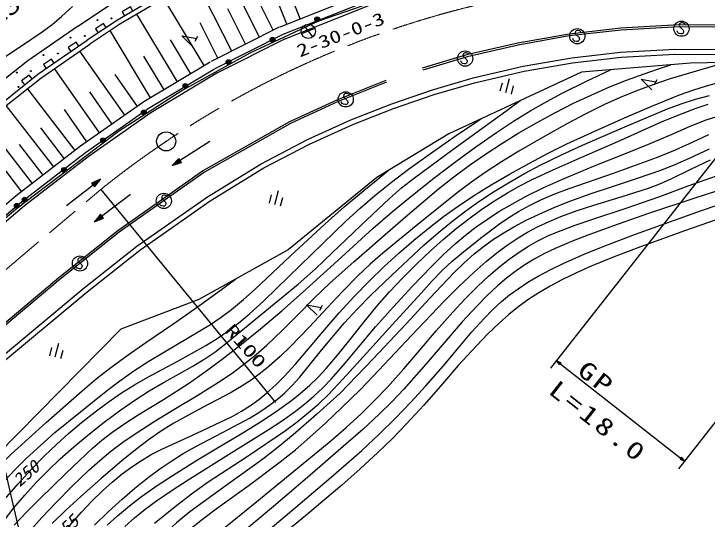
# Model space of a CAD drawing. Units: millimetres, scale not verified. Extents: x 40000 to 680000, y 20000 to 380000.
# Drawn here: x 333573 to 406044, y 255720 to 308534 of the extents above; entities that cross this region are included whole.
import ezdxf
from ezdxf.enums import TextEntityAlignment as Align

# ---------------------------------------------------------------- set-up
doc = ezdxf.new("R2010")
doc.units = ezdxf.units.MM
doc.header["$LTSCALE"] = 1000
doc.linetypes.add('CHAIN', pattern=[18.5, 12, -1.5, 3.5, -1.5])
doc.layers.add('M-BGD', color=7, linetype='Continuous', lineweight=25)
doc.layers.add('M-BMK', color=2, linetype='CHAIN', lineweight=13)
doc.layers.add('M-BMK-SRVR', color=3, linetype='Continuous')
doc.styles.add('ＭＳ ゴシック', font='')
doc.styles.add('ＭＳ 明朝', font='')
doc.styles.get('ＭＳ ゴシック').set_extended_font_data('MS Gothic')
doc.styles.get('ＭＳ 明朝').set_extended_font_data('MS Mincho')

# ---------------------------------------------------------------- blocks, each defined once
blk = doc.blocks.new('BUHIN59')
at = {"color": 7, "linetype": 'Continuous', "lineweight": 25}
blk.add_line((361, -669), (934, -492), dxfattribs=at)
blk.add_lwpolyline([(-216, -848), (-222, 716), (658, -577)], dxfattribs=at)
blk = doc.blocks.new('BUHIN63')
at = {"color": 3, "linetype": 'Continuous', "lineweight": 25}
for p, q in [((93, 741), (-89, -739)), ((687, -292), (-684, 294))]:
    blk.add_line(p, q, dxfattribs=at)
blk.add_circle((0, 0), 746, dxfattribs=at)
blk = doc.blocks.new('BUHIN65')
at = {"color": 7, "linetype": 'Continuous', "lineweight": 25}
blk.add_lwpolyline([(571, 42), (591, 104), (585, 170), (557, 251), (495, 359), (419, 435), (323, 481), (221, 482), (139, 440), (89, 407), (36, 339), (25, 268), (25, -235), (-14, -313), (-85, -390), (-172, -431), (-252, -445), (-342, -432), (-435, -343), (-527, -183), (-556, -108), (-563, -24), (-543, 61), (-491, 156)], dxfattribs=at)
blk.add_circle((0, 0), 796, dxfattribs=at)
blk = doc.blocks.new('BUHIN113')
at = {"color": 7, "linetype": 'Continuous', "lineweight": 25}
for radius in [249, 220, 191, 161, 132, 97.5, 67.5, 38.8, 7.5]:
    blk.add_circle((21, 248), radius, dxfattribs=at)
blk = doc.blocks.new('BUHIN126')
at = {"color": 7, "linetype": 'Continuous', "lineweight": 25}
for radius in [249, 220, 191, 161, 132, 97.5, 67.5, 38.8, 7.5]:
    blk.add_circle((86, 233), radius, dxfattribs=at)
blk = doc.blocks.new('BUHIN127')
at = {"color": 7, "linetype": 'Continuous', "lineweight": 25}
for radius in [249, 220, 191, 161, 132, 97.5, 67.5, 38.8, 7.5]:
    blk.add_circle((68, 239), radius, dxfattribs=at)
blk = doc.blocks.new('BUHIN129')
at = {"color": 7, "linetype": 'Continuous', "lineweight": 25}
for radius in [249, 220, 191, 161, 132, 97.5, 67.5, 38.8, 7.5]:
    blk.add_circle((34, 246), radius, dxfattribs=at)
blk = doc.blocks.new('BUHIN158')
at = {"color": 7, "linetype": 'Continuous', "lineweight": 25}
for p, q in [((-166, 597), (-946, 148)), ((650, 374), (-650, -374)), ((433, -443), (-348, -892))]:
    blk.add_line(p, q, dxfattribs=at)
blk = doc.blocks.new('BUHIN231')
at = {"color": 7, "linetype": 'Continuous', "lineweight": 25}
blk.add_lwpolyline([(484, -125), (609, 359), (-359, 609), (-484, 125)], dxfattribs=at)
blk = doc.blocks.new('BUHIN233')
at = {"color": 7, "linetype": 'Continuous', "lineweight": 25}
blk.add_lwpolyline([(492, -90), (582, 402), (-402, 582), (-492, 90)], dxfattribs=at)
blk = doc.blocks.new('BUHIN234')
at = {"color": 7, "linetype": 'Continuous', "lineweight": 25}
blk.add_lwpolyline([(497, -58), (555, 438), (-438, 555), (-497, 58)], dxfattribs=at)
blk = doc.blocks.new('BUHIN246')
at = {"color": 7, "linetype": 'Continuous', "lineweight": 25}
for radius in [995, 30]:
    blk.add_circle((0, 0), radius, dxfattribs=at)

msp = doc.modelspace()

# ---------------------------------------------------------------- linework, layer by layer
at = {"layer": 'M-BGD'}
for p, q in [((362117, 307466), (359030, 315230)), ((359247, 306094), (355515, 313498)), ((351528, 312085), (344392, 307872)), ((351766, 311645), (344658, 307449)), ((356354, 304635), (352610, 312062)), ((363518, 308023), (361974, 311905)), ((361417, 307188), (372486, 311596)), ((360694, 306823), (358831, 310520)), ((361732, 306398), (372800, 310807)), ((361917, 305934), (372985, 310342)), ((353481, 303120), (349257, 310164)), ((343463, 309356), (340264, 307231)), ((357800, 305365), (355931, 309072)), ((350673, 301436), (346437, 308499)), ((344392, 307872), (341233, 305773)), ((344658, 307449), (341509, 305357)), ((354907, 303906), (353044, 307602)), ((402503, 307336), (397036, 307039)), ((407961, 307396), (402503, 307336)), ((340239, 307213), (335049, 303632)), ((347865, 299752), (343650, 306779)), ((361308, 307139), (354183, 303541)), ((397036, 307039), (391605, 306425)), ((397053, 306840), (391634, 306227)), ((402509, 307136), (397053, 306840)), ((407956, 307195), (402509, 307136)), ((361691, 306380), (354567, 302783)), ((361917, 305934), (354792, 302336)), ((391605, 306425), (386241, 305472)), ((391634, 306227), (386280, 305276)), ((336089, 302223), (341233, 305773)), ((336386, 301821), (341517, 305362)), ((352077, 302278), (349962, 305805)), ((386241, 305472), (380896, 304243)), ((386280, 305276), (380948, 304049)), ((345179, 297940), (340478, 304645)), ((391907, 303936), (397004, 304517)), ((397004, 304517), (402663, 304859)), ((402663, 304859), (408055, 304808)), ((349269, 300594), (347148, 304130)), ((380896, 304243), (376259, 302847)), ((380948, 304049), (376317, 302656)), ((386827, 303052), (391907, 303936)), ((391981, 303421), (397049, 303998)), ((397049, 303998), (402676, 304339)), ((402676, 304339), (408050, 304288)), ((335049, 303632), (330991, 300428)), ((354097, 303494), (347163, 299331)), ((381582, 301836), (386827, 303052)), ((386931, 302542), (391981, 303421)), ((404289, 303376), (392897, 302430)), ((410729, 303534), (404289, 303376)), ((332095, 299070), (336089, 302223)), ((342534, 296085), (337820, 302810)), ((346502, 298867), (344157, 302212)), ((354535, 302765), (347626, 298617)), ((354792, 302336), (347899, 298198)), ((392897, 302430), (379032, 296006)), ((381713, 301333), (386931, 302542)), ((332410, 298682), (336386, 301821)), ((372460, 301569), (367403, 299546)), ((377338, 300610), (381582, 301836)), ((372535, 301383), (367481, 299362)), ((377494, 300114), (381713, 301333)), ((339990, 294262), (334999, 300726)), ((343856, 297013), (341503, 300370)), ((373069, 299143), (377338, 300610)), ((373249, 298655), (377494, 300114)), ((347163, 299331), (340550, 294695)), ((367403, 299546), (362383, 297253)), ((367481, 299362), (362474, 297074)), ((411648, 299522), (389678, 271491)), ((337750, 292533), (332778, 298972)), ((347626, 298617), (341054, 294010)), ((368807, 297450), (373069, 299143)), ((369010, 296972), (373249, 298655)), ((341211, 295158), (338851, 298526)), ((347899, 298198), (341350, 293607)), ((335510, 290803), (330597, 297166)), ((362383, 297253), (353410, 292170)), ((364251, 295394), (368807, 297450)), ((338870, 293398), (336379, 296623)), ((362474, 297074), (353517, 292000)), ((364479, 294926), (369010, 296972)), ((379032, 296006), (371507, 291433)), ((354075, 295194), (350104, 292670)), ((359431, 292876), (364251, 295394)), ((340550, 294695), (333830, 289506)), ((336630, 291668), (334157, 294871)), ((359688, 292424), (364479, 294926)), ((341054, 294010), (334364, 288844)), ((341350, 293607), (334677, 288455)), ((334390, 289939), (331951, 293098)), ((353802, 289420), (359431, 292876)), ((353410, 292170), (344448, 285869)), ((354088, 288985), (359688, 292424)), ((353517, 292000), (344568, 285709)), ((371507, 291433), (362261, 283865)), ((339059, 288501), (342644, 291248)), ((342679, 290191), (360929, 267898)), ((333830, 289506), (322830, 280272)), ((345768, 289666), (341987, 286783)), ((346437, 284243), (353802, 289420)), ((334364, 288844), (323378, 279622)), ((334677, 288455), (323700, 279240)), ((334036, 288289), (334418, 288611)), ((334852, 288911), (334454, 288609)), ((346747, 283826), (354088, 288985)), ((403075, 260990), (425046, 289021)), ((344448, 285869), (338273, 280952)), ((344568, 285709), (338399, 280798)), ((340905, 279880), (346437, 284243)), ((341232, 279476), (346747, 283826)), ((362261, 283865), (352913, 278694)), ((338273, 280952), (329424, 273517)), ((338399, 280798), (329554, 273365)), ((330053, 270855), (340905, 279880)), ((330385, 270455), (341232, 279476)), ((352913, 278694), (344766, 275591)), ((344766, 275591), (330493, 261104)), ((390295, 272278), (403692, 261777)), ((331355, 266309), (342366, 219272))]:
    msp.add_line(p, q, dxfattribs=at)
for points in [[(435958, 311444), (424231, 314024), (412367, 315629), (400340, 315586), (388424, 314339), (376723, 311713), (365420, 307769), (358229, 304442), (351252, 300569), (344514, 296230), (334852, 288911)], [(331959, 303631), (334272, 305122), (336544, 306659), (337565, 307424), (338555, 308242), (339689, 309290)], [(343229, 307100), (342952, 307516), (342119, 306963), (342396, 306546)], [(335094, 254312), (336504, 255891), (337966, 257438), (339665, 259157), (341405, 260831), (342543, 261851), (343725, 262831), (344968, 263765), (346247, 264651), (348256, 265940), (350310, 267186), (352788, 268672), (355231, 270207), (356517, 271086), (357766, 272012), (358905, 272932), (360006, 273899), (361650, 275462), (363263, 277079), (364939, 278765), (366653, 280404), (369101, 282616), (371589, 284783), (374763, 287534), (377973, 290236), (379561, 291497), (381195, 292717), (382860, 293879), (384567, 294998), (386367, 296105), (388198, 297159), (390119, 298196), (392076, 299184), (393913, 300048), (395782, 300862), (397611, 301589), (399469, 302262), (400858, 302738), (402260, 303208)], [(408111, 303470), (405131, 302630), (402173, 301733), (400375, 301129), (398589, 300467), (396949, 299788), (395331, 299054), (393376, 298091), (391436, 297068), (388887, 295652), (386369, 294184), (384539, 293054), (382735, 291870), (381303, 290867), (379907, 289815), (376008, 286699), (372131, 283534), (370811, 282372), (369525, 281160), (367914, 279525), (366344, 277847), (364438, 275792), (362485, 273774), (361402, 272727), (360274, 271720), (359345, 270965), (358373, 270253), (357349, 269583), (356283, 268958), (353284, 267392), (350303, 265767), (349008, 264942), (347745, 264067), (346282, 262972), (344844, 261820), (342688, 259982), (340558, 258088), (339046, 256695), (337570, 255253)], [(333620, 255094), (334925, 256489), (336283, 257852), (339024, 260524), (341796, 263140), (342774, 263972), (343797, 264762), (345164, 265713), (346567, 266614), (349203, 268232), (351815, 269906), (353606, 271149), (355362, 272439), (357380, 273994), (359361, 275597), (361569, 277476), (363746, 279408), (367434, 282768), (371143, 286119), (373166, 287874), (375227, 289583), (377474, 291365), (379768, 293108), (381871, 294642), (384017, 296132), (385807, 297307), (387627, 298429), (389272, 299376), (390954, 300274), (393443, 301504), (395958, 302684)], [(339145, 254749), (340651, 256460), (341723, 257586), (342840, 258673), (343856, 259581), (344907, 260440), (345900, 261177), (346926, 261864), (347934, 262459), (348986, 263010), (352716, 264709), (356386, 266447), (357365, 267004), (358316, 267614), (359186, 268241), (360028, 268923), (360945, 269753), (361834, 270638), (363015, 271925), (364167, 273268), (365854, 275302), (367578, 277286), (369146, 278983), (370753, 280634), (372257, 282097), (373807, 283521), (375392, 284889), (377024, 286218), (378500, 287346), (380021, 288432), (381719, 289567), (383452, 290653), (385441, 291823), (387461, 292941), (389415, 293967), (391391, 294936), (394382, 296324), (397400, 297657), (400269, 298893), (403160, 300073), (404550, 300576), (405966, 301024), (407482, 301421)], [(332542, 255583), (333583, 256903), (334703, 258223), (335875, 259511), (337125, 260783), (338417, 262011), (339842, 263284), (341305, 264510), (343004, 265845), (344740, 267133), (346209, 268155), (347720, 269132), (349269, 270048), (350858, 270918), (352212, 271670), (353540, 272478), (354564, 273186), (355555, 273944), (359413, 277118), (363289, 280272), (365092, 281883), (366864, 283545), (369827, 286411), (372829, 289229), (374111, 290340), (375440, 291412), (379457, 294371), (383509, 297296), (385005, 298380), (386509, 299471)], [(341994, 255093), (343420, 256475), (344900, 257824), (346233, 258970), (347610, 260075), (348823, 260975), (350069, 261825), (351273, 262572), (352516, 263273), (355398, 264764), (358260, 266312), (359297, 266948), (360299, 267632), (361115, 268259), (361898, 268936), (362679, 269699), (363425, 270513), (365732, 273379), (368088, 276209), (369467, 277683), (370890, 279115), (373661, 281778), (376473, 284397), (377966, 285698), (379498, 286951), (380815, 287959), (382177, 288925), (383706, 289932), (385267, 290889), (386946, 291848), (388661, 292757), (390818, 293804), (393001, 294796), (397433, 296724), (401894, 298599), (403346, 299135), (404826, 299616), (406288, 300017)], [(343312, 255103), (344406, 256076), (345645, 257093), (346929, 258070), (348553, 259222), (350209, 260323), (352606, 261823), (355037, 263272), (357341, 264642), (359618, 266065), (361115, 267065), (362588, 268121), (363552, 268884), (364482, 269698), (365375, 270565), (366225, 271474), (367419, 272871), (368572, 274312), (370037, 276177), (371546, 278000), (372853, 279476), (374210, 280916), (375654, 282358), (377142, 283758), (378462, 284945), (379823, 286087), (381143, 287120), (382507, 288110), (383830, 288997), (385184, 289832), (386454, 290549), (387760, 291217), (389940, 292233), (392149, 293195), (396720, 295201), (401278, 297235), (403069, 297983), (404884, 298677), (406136, 299096)], [(332597, 257755), (334030, 259409), (335384, 260898), (336779, 262341), (338014, 263533), (339294, 264685), (340657, 265836), (342064, 266947), (343429, 267948), (344836, 268906), (346192, 269760), (347581, 270563), (350637, 272186), (353652, 273854), (354813, 274586), (355950, 275373), (357090, 276246), (358194, 277168), (359668, 278498), (361112, 279881), (364672, 283393), (368261, 286866), (369762, 288226), (371303, 289542), (373042, 290936), (374828, 292291), (377380, 294128), (379961, 295913), (381174, 296738), (382397, 297565)], [(345175, 254956), (346181, 255853), (347316, 256771), (348496, 257648), (350120, 258764), (351780, 259831), (356018, 262464), (360259, 265124), (361651, 266036), (363006, 266994), (363990, 267759), (364934, 268568), (365872, 269460), (366777, 270402), (368200, 272019), (369588, 273687), (371393, 275822), (373244, 277918), (375208, 280048), (377221, 282143), (378438, 283334), (379702, 284486), (380787, 285399), (381916, 286271), (383084, 287091), (384286, 287862), (385693, 288687), (387141, 289466), (388977, 290375), (390838, 291229), (394166, 292611), (397518, 293938), (400083, 294972), (402630, 296063), (404270, 296783), (405929, 297446), (407044, 297819)], [(348268, 255310), (350434, 257049), (352141, 258351), (353890, 259609), (357954, 262271), (361983, 264982), (363199, 265891), (364385, 266853), (365438, 267787), (366450, 268764), (367951, 270343), (369410, 271966), (372786, 275636), (376141, 279342), (377260, 280584), (378420, 281782), (379379, 282669), (380386, 283518), (382340, 285080), (384336, 286598), (385307, 287262), (386319, 287880), (387469, 288505), (388657, 289082), (390119, 289716), (391606, 290296), (396249, 291893), (400872, 293546), (402739, 294317), (404582, 295143), (406227, 295933)], [(367696, 268893), (371141, 272485), (374572, 276125), (377047, 278820), (379562, 281472), (380605, 282476), (381693, 283438), (382636, 284197), (383624, 284913), (384706, 285619), (385832, 286281), (387131, 286970), (388472, 287614), (390119, 288328), (391794, 288989), (393912, 289758), (396041, 290466), (398676, 291325), (401291, 292241), (402756, 292815), (404199, 293447), (406291, 294431)], [(350191, 292725), (350813, 293372), (351041, 293014), (350193, 292726)], [(350769, 293092), (350619, 292997), (350755, 293113), (350782, 293071), (350619, 292997)], [(351794, 254524), (353299, 255729), (354850, 256893), (358154, 259282), (361427, 261723), (362997, 262976), (364528, 264276), (366198, 265782), (367835, 267338), (369800, 269285), (371724, 271275), (375133, 274922), (378581, 278542), (380118, 280058), (381705, 281540), (382956, 282641), (384246, 283696), (385242, 284439), (386278, 285135), (387279, 285733), (388318, 286282), (389521, 286843), (390761, 287354), (392469, 287977), (394210, 288548), (397071, 289402), (399907, 290312), (401108, 290765), (402288, 291275), (404332, 292301), (406409, 293275)], [(332662, 259784), (333740, 260941), (334861, 262055), (336342, 263427), (337872, 264760), (340524, 266953), (343227, 269108), (344652, 270190), (346119, 271228), (347697, 272245), (349316, 273216), (351740, 274621), (354137, 276081), (355250, 276839), (356327, 277646), (357582, 278681), (358809, 279771), (362449, 283192), (366104, 286598), (368100, 288352), (370145, 290068), (371429, 291121), (372718, 292169)], [(355111, 254428), (358988, 257577), (362847, 260719), (366714, 263898), (368321, 265299), (369885, 266742), (371278, 268116), (372626, 269531), (374336, 271441), (376004, 273396), (377708, 275402), (379453, 277364), (380740, 278731), (382080, 280067), (383197, 281107), (384362, 282110), (385365, 282898), (386402, 283635), (387353, 284242), (388334, 284796), (389398, 285320), (390499, 285795), (392241, 286453), (394008, 287055), (397573, 288224), (401108, 289446), (404051, 290552), (407017, 291603)], [(342562, 291186), (341999, 290486), (341741, 290823), (342561, 291184)], [(342019, 290769), (342160, 290877), (342034, 290749), (342004, 290789), (342160, 290877)], [(409396, 290776), (404653, 289227), (399915, 287653), (396744, 286562), (393575, 285408), (391852, 284740), (390143, 284013), (389035, 283481), (387957, 282897), (387000, 282308), (386074, 281667), (385086, 280903), (384133, 280090), (383023, 279054), (381953, 277972), (380438, 276328), (378965, 274641), (376675, 271953), (374347, 269313), (373079, 267977), (371767, 266680), (370042, 265104), (368267, 263564), (364499, 260297), (360700, 257051), (356886, 253831)], [(359696, 254133), (363518, 257357), (366745, 260104), (369940, 262903), (371713, 264560), (373450, 266265), (375069, 267933), (376653, 269654), (378455, 271718), (380225, 273837), (381455, 275289), (382725, 276693), (383614, 277593), (384547, 278453), (385394, 279152), (386279, 279805), (387308, 280483), (388374, 281112), (389694, 281813), (391048, 282464), (393190, 283400), (395361, 284282), (398550, 285508), (401745, 286673), (405339, 287931), (408946, 289165)], [(334454, 288609), (334255, 288458), (334212, 288432), (334168, 288415), (334117, 288407), (334069, 288409), (334018, 288422), (333974, 288442), (333933, 288475), (333904, 288506)], [(334640, 289124), (334666, 289085), (334687, 289037), (334699, 288981), (334697, 288937), (334688, 288887), (334667, 288840), (334641, 288803), (334610, 288772), (334418, 288611)], [(334036, 288289), (321813, 278001), (313422, 270939)], [(342069, 286845), (342634, 287543), (342891, 287205), (342071, 286847)], [(342614, 287261), (342472, 287153), (342598, 287281), (342629, 287241), (342472, 287153)], [(408487, 287521), (403799, 285874), (399095, 284171), (396503, 283194), (393926, 282158), (392378, 281475), (390853, 280738), (389631, 280084), (388436, 279376), (387403, 278697), (386399, 277964), (385330, 277104), (384296, 276195), (383096, 275048), (381924, 273846), (380028, 271764), (378159, 269624), (376412, 267629), (374619, 265674), (373149, 264158), (371635, 262683), (369770, 260961), (367859, 259279), (364043, 256073), (360179, 252897)], [(327386, 255226), (328364, 256705), (329395, 258156), (330261, 259279), (331178, 260370), (332188, 261448), (333242, 262485), (336959, 265826), (340707, 269142), (342179, 270383), (343697, 271583), (345511, 272907), (347364, 274185), (350202, 276115), (353010, 278097), (354879, 279450), (356742, 280812)], [(390335, 272247), (390744, 272061), (390613, 271894), (390336, 272246)], [(390605, 272036), (390535, 272090), (390612, 272045), (390597, 272026), (390535, 272090)], [(367696, 268893), (365253, 266683), (362772, 264521), (361206, 263231), (359595, 261982), (355769, 259253), (351984, 256479), (350581, 255328), (349215, 254129), (347430, 252464), (345681, 250749), (344295, 249335), (342954, 247881), (341999, 246764), (341093, 245612), (340353, 244577), (339658, 243501), (338932, 242256), (338253, 240970), (337438, 239274), (336675, 237546), (336059, 236077), (335454, 234600)], [(403652, 261809), (403243, 261995), (403374, 262162), (403651, 261810)], [(403382, 262020), (403452, 261966), (403375, 262011), (403390, 262030), (403452, 261966)]]:
    msp.add_lwpolyline(points, dxfattribs=at)
for points in [[(350104, 292670), (351082, 292995), (350814, 293417)], [(350277, 292780), (350802, 293321), (350989, 293025)], [(350362, 292834), (350790, 293269), (350938, 293037)], [(350448, 292889), (350779, 293217), (350886, 293048)], [(350533, 292942), (350767, 293165), (350834, 293060)], [(342644, 291248), (341698, 290838), (342002, 290441)], [(342481, 291123), (342006, 290539), (341793, 290817)], [(342402, 291062), (342013, 290591), (341846, 290810)], [(342320, 291000), (342020, 290644), (341898, 290803)], [(342241, 290939), (342027, 290696), (341951, 290796)], [(341987, 286783), (342934, 287191), (342631, 287588)], [(342150, 286907), (342627, 287491), (342839, 287213)], [(342230, 286968), (342620, 287438), (342786, 287220)], [(342311, 287030), (342613, 287386), (342734, 287227)], [(342391, 287091), (342605, 287333), (342681, 287234)], [(390295, 272278), (390611, 271872), (390765, 272068)], [(390375, 272215), (390718, 272058), (390610, 271920)], [(390415, 272184), (390691, 272055), (390607, 271947)], [(390455, 272153), (390665, 272052), (390603, 271973)], [(390494, 272122), (390639, 272049), (390600, 271999)], [(403692, 261777), (403376, 262184), (403222, 261988)], [(403612, 261841), (403269, 261998), (403377, 262136)], [(403572, 261872), (403296, 262001), (403380, 262109)], [(403532, 261903), (403322, 262004), (403384, 262083)], [(403493, 261934), (403348, 262007), (403387, 262057)]]:
    msp.add_lwpolyline(points, close=True, dxfattribs=at)
for centre, radius in [((343789, 308060), 49.8), ((342299, 307888), 49.8), ((339490, 306055), 49.8), ((340980, 306227), 49.8), ((338171, 304394), 49.8), ((336681, 304222), 49.8), ((333872, 302389), 49.8), ((335362, 302561), 49.8), ((334044, 300899), 49.8), ((347159, 298229), 249), ((347159, 298229), 220), ((347159, 298229), 191), ((347159, 298229), 161), ((347159, 298229), 132), ((347159, 298229), 97.5), ((347159, 298229), 67.5), ((347159, 298229), 38.8), ((347159, 298229), 7.5)]:
    msp.add_circle(centre, radius, dxfattribs=at)
msp.add_arc((336853, 302732), 49.8, 52.14838, 197.07274, dxfattribs=at)
at = {"layer": 'M-BMK'}
msp.add_line((312811, 265051), (342679, 290192), dxfattribs=at)
msp.add_arc((405295, 212222), 100000, 70.05554, 128.76721, dxfattribs=at)

# ---------------------------------------------------------------- block references
at = {"layer": 'M-BGD', "rotation": 45}
for name, p in [('BUHIN231', (345582, 308574)), ('BUHIN126', (365382, 307751)), ('BUHIN65', (403356, 306985)), ('BUHIN65', (392470, 306199)), ('BUHIN59', (351811, 305886)), ('BUHIN126', (360715, 305592)), ('BUHIN233', (339947, 304886)), ('BUHIN65', (380752, 303862)), ('BUHIN233', (337375, 303111)), ('BUHIN127', (356128, 303276)), ('BUHIN234', (335090, 301435)), ('BUHIN59', (399799, 301363)), ('BUHIN158', (385164, 301003)), ('BUHIN127', (351632, 300780)), ('BUHIN65', (368263, 299596)), ('BUHIN246', (349494, 295205)), ('BUHIN129', (343050, 295121)), ('BUHIN129', (338951, 292016)), ('BUHIN65', (349252, 288984)), ('BUHIN158', (361023, 289313)), ('BUHIN129', (334852, 288911)), ('BUHIN113', (334036, 288289)), ('BUHIN65', (340484, 282439)), ('BUHIN59', (364834, 277783)), ('BUHIN158', (338060, 273357))]:
    msp.add_blockref(name, p, dxfattribs=at)
at = {"layer": 'M-BMK-SRVR', "rotation": 45}
msp.add_blockref('BUHIN63', (364348, 306713), dxfattribs=at)

# ---------------------------------------------------------------- texts
at = {"layer": 'M-BGD', "oblique": 15}
for s, height, rotation, style, width, p in [('237.3', 1833, 35.5, 'ＭＳ ゴシック', 1.35, (332013, 306712)), ('250', 1320, 41.2, 'ＭＳ 明朝', 1.1, (334435, 258720)), ('255', 1320, 44.3, 'ＭＳ 明朝', 1.1, (338669, 252972))]:
    msp.add_text(s, height=height, rotation=rotation, dxfattribs=dict(at, style=style, width=width)).set_placement(p, align=Align.BOTTOM_LEFT)
at = {"layer": 'M-BGD', "style": 'ＭＳ ゴシック', "width": 1.5}
msp.add_text('R100', height=1320, rotation=311.2, dxfattribs=at).set_placement((355244, 275152), align=Align.BOTTOM_LEFT)
at = {"layer": 'M-BGD', "char_height": 1833, "attachment_point": 7, "rotation": 321.9, "style": 'ＭＳ ゴシック'}
for s, insert in [('\\T1.2;\\W1.35;GP', (392316, 270967)), ('\\T1.2;\\W1.35;L=18.0', (389319, 268915))]:
    msp.add_mtext(s, dxfattribs=dict(at, insert=insert))
at = {"layer": 'M-BMK-SRVR', "style": 'ＭＳ ゴシック', "width": 1.35}
msp.add_text('2-30-0-3', height=1320, rotation=21.6, dxfattribs=at).set_placement((363606, 303603), align=Align.BOTTOM_LEFT)

doc.saveas('drawing.dxf')
